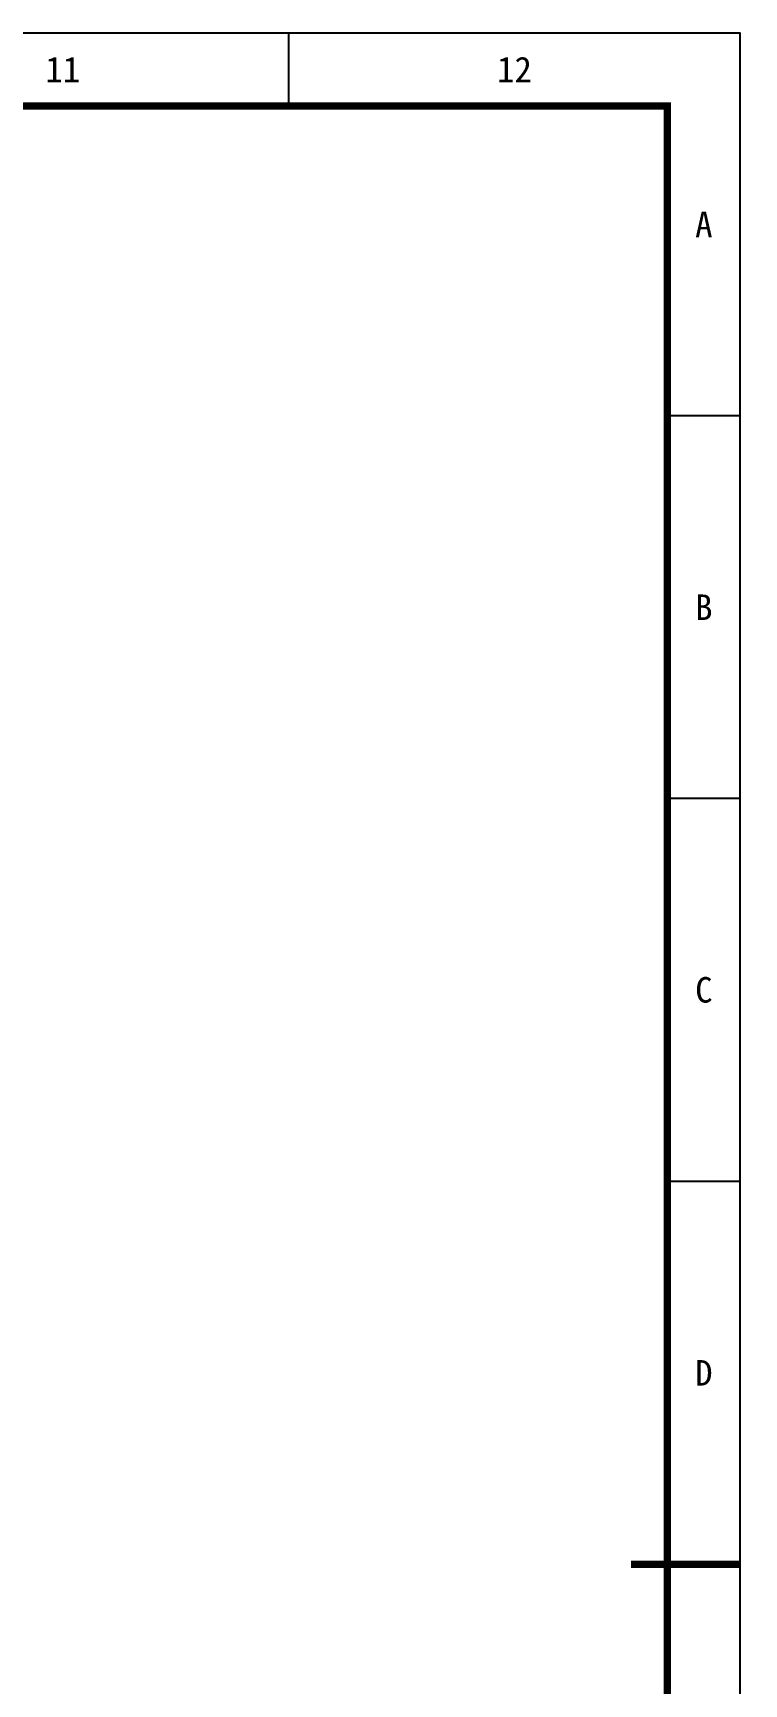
# Model space of a CAD drawing. Extents: x 3213259 to 3716512, y 332899 to 392399.
# Drawn here: x 3643184 to 3652931, y 369707 to 392349 of the extents above; entities that cross this region are included whole.
import ezdxf

# ---------------------------------------------------------------- set-up
doc = ezdxf.new("R2010")
doc.units = 0
doc.header["$LTSCALE"] = 1000
doc.header["$MEASUREMENT"] = 0
doc.layers.add('JQFrame_DefaultLayer', color=7, linetype='Continuous')
doc.styles.add('JQFrame_markText', font='txt')

# ---------------------------------------------------------------- blocks, each defined once
blk = doc.blocks.new('JQStandardFrame-{4B258A19CBAA4C0C9C101374070B2523}')
at = {"layer": 'JQFrame_DefaultLayer', "color": 3}
blk.add_lwpolyline([(0, 0), (743, 0), (743, 420), (0, 420)], close=True, dxfattribs=at)
for points in [[(681.08, 420), (681.08, 410)], [(743, 367.5), (733, 367.5)], [(743, 315), (733, 315)], [(743, 262.5), (733, 262.5)], [(743, 210), (733, 210)]]:
    blk.add_lwpolyline(points, dxfattribs=at)
at = {"layer": 'JQFrame_DefaultLayer', "color": 3, "const_width": 1}
blk.add_lwpolyline([(25, 10), (733, 10), (733, 410), (25, 410)], close=True, dxfattribs=at)
blk.add_lwpolyline([(743, 210), (728, 210)], dxfattribs=at)
at = {"layer": 'JQFrame_DefaultLayer', "color": 3, "char_height": 3.5, "attachment_point": 5, "style": 'JQFrame_markText'}
for s, insert in [('11', (650.12, 415)), ('12', (712.04, 415)), ('A', (738, 393.75)), ('B', (738, 341.25)), ('C', (738, 288.75)), ('D', (738, 236.25))]:
    blk.add_mtext(s, dxfattribs=dict(at, insert=insert))

msp = doc.modelspace()

# ---------------------------------------------------------------- block references
at = {"xscale": 100, "yscale": 100, "zscale": 100}
msp.add_blockref('JQStandardFrame-{4B258A19CBAA4C0C9C101374070B2523}', (3578580.684, 350349.078), dxfattribs=at)

doc.saveas('drawing.dxf')
